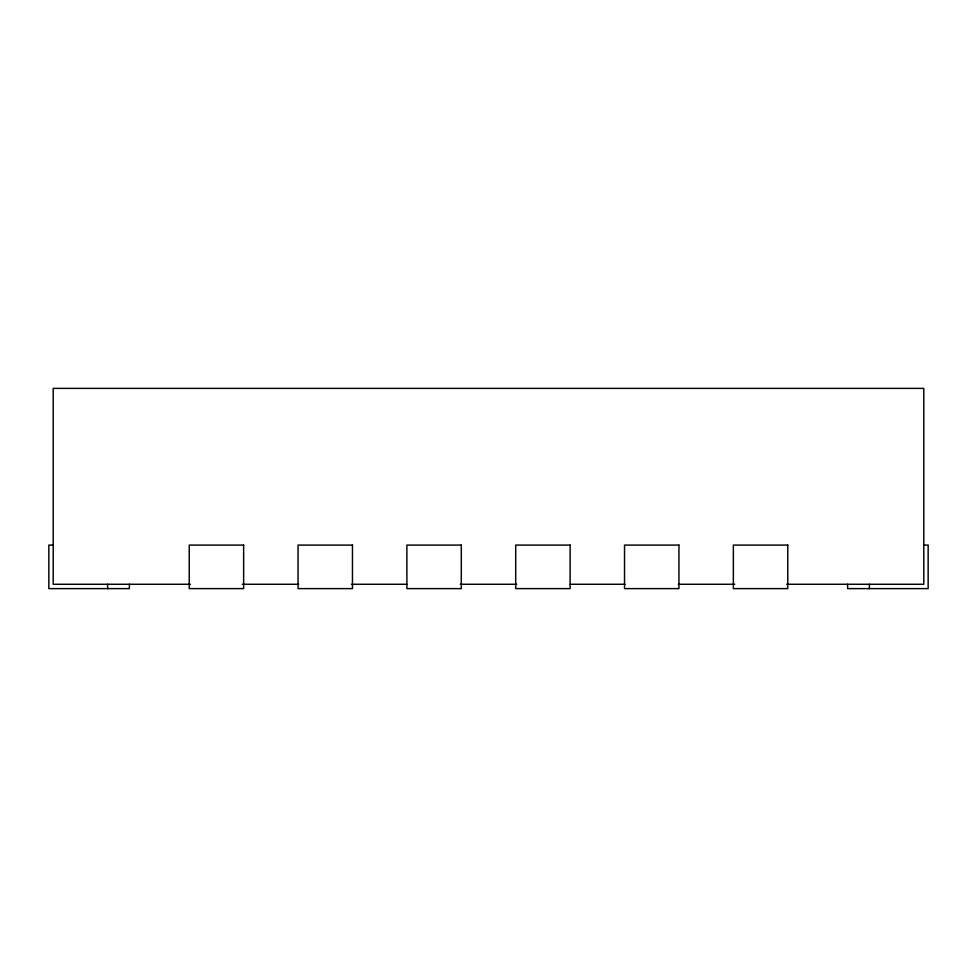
<?xml version="1.0" encoding="UTF-8"?>
<svg xmlns="http://www.w3.org/2000/svg" width="977" height="977" viewBox="0 0 977 977"><rect width="100%" height="100%" fill="white"/><g stroke="black" fill="none" stroke-linecap="round" stroke-linejoin="round"><path stroke-width="1.47" d="M53.198 545.093L48.85 545.093L48.85 588.618L129.379 588.618L129.379 584.27M923.802 545.093L928.15 545.093L928.15 588.618L847.621 588.618L847.621 584.27M190.43 584.27L53.198 584.27L53.198 388.382L923.802 388.382L923.802 584.27L786.57 584.27M242.259 584.27L298.681 584.27M351.537 584.27L406.933 584.27M460.265 584.27L516.735 584.27M570.067 584.27L625.109 584.27M678.319 584.27L734.741 584.27M869.383 584.27L869.383 588.618M107.617 584.27L107.617 588.618M243.639 545.093L189.233 545.093L189.233 588.618L243.639 588.618L243.639 545.093M352.465 545.093L298.058 545.093L298.058 588.618L352.465 588.618L352.465 545.093M461.291 545.093L406.884 545.093L406.884 588.618L461.291 588.618L461.291 545.093M570.116 545.093L515.709 545.093L515.709 588.618L570.116 588.618L570.116 545.093M678.942 545.093L624.535 545.093L624.535 588.618L678.942 588.618L678.942 545.093M787.767 545.093L733.361 545.093L733.361 588.618L787.767 588.618L787.767 545.093"/></g></svg>
